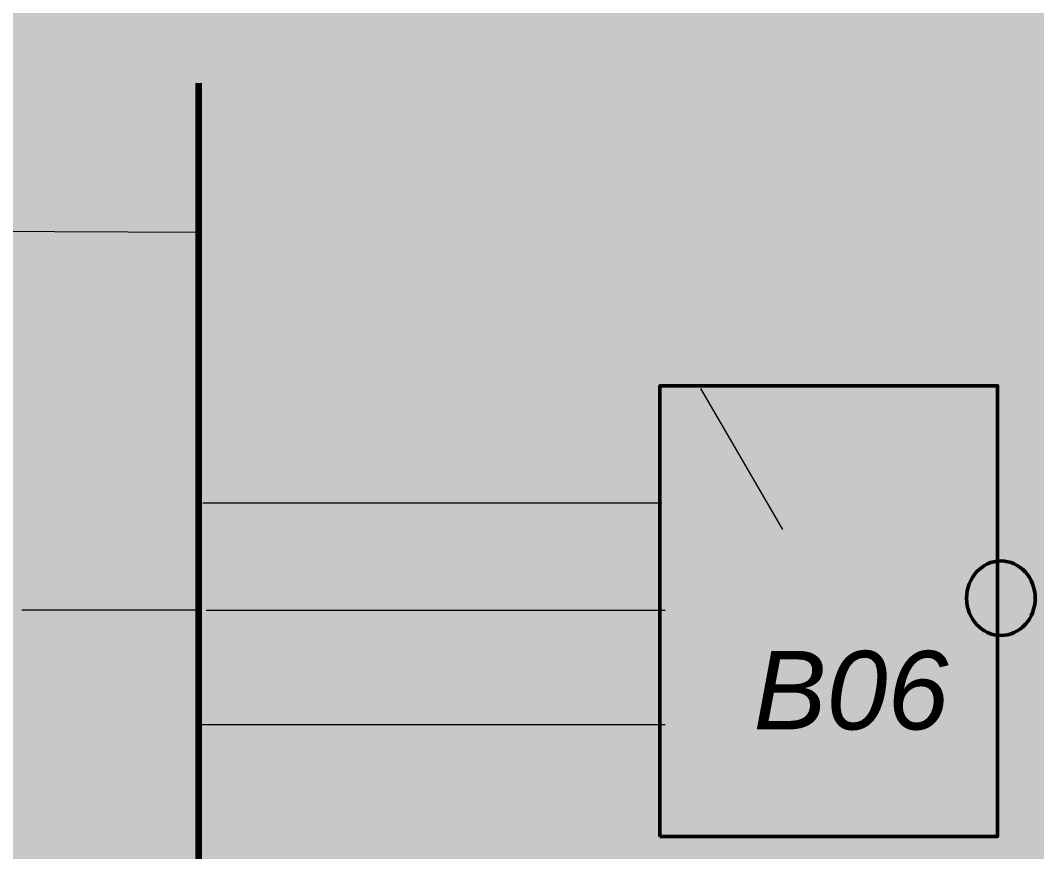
# Model space of a CAD drawing. Header units: millimetres. Extents: x 0 to 209, y 3 to 297.
# Drawn here: x 74.65 to 119.39, y 223.83 to 260.42 of the extents above; entities that cross this region are included whole.
import ezdxf

# ---------------------------------------------------------------- set-up
doc = ezdxf.new("R2010")
doc.units = ezdxf.units.MM
doc.header["$MEASUREMENT"] = 0
doc.layers.get('0').update_dxf_attribs({"linetype": 'CONTINUOUS'})
doc.styles.add('Arial$201', font='ariali.ttf', dxfattribs={"oblique": 15, "height": 6.046377})

msp = doc.modelspace()

# ---------------------------------------------------------------- hatches: boundary and pattern name
at = {"true_color": 0xffffff}
for points in [[(-0.131, 297.01), (-0.131, 2.547), (208.442, 2.547), (208.442, 297.01)], [(-0.131, 297.01), (-0.131, 2.547), (208.442, 2.547), (208.442, 297.01)], [(102.802, 244.338), (102.802, 224.506), (117.664, 224.506), (117.664, 244.338)]]:
    msp.add_hatch(color=0, dxfattribs=at).paths.add_polyline_path(points)
at = {"true_color": 0x000007}
for points in [[(77.819, 252.441), (78.262, 254.606), (78.262, 254.606), (78.237, 254.588), (78.212, 254.57), (78.185, 254.552), (78.158, 254.534), (78.13, 254.517), (78.102, 254.499), (78.072, 254.482), (78.042, 254.465), (78.011, 254.449), (77.98, 254.433), (77.947, 254.417), (77.914, 254.401), (77.879, 254.386), (77.844, 254.371), (77.808, 254.357), (77.771, 254.343), (77.733, 254.329), (77.695, 254.316), (77.655, 254.303), (77.614, 254.29), (77.573, 254.279), (77.53, 254.267), (77.487, 254.256), (77.442, 254.246), (77.442, 254.246), (77.508, 254.557), (77.508, 254.557), (77.53, 254.567), (77.552, 254.578), (77.575, 254.588), (77.597, 254.598), (77.618, 254.609), (77.64, 254.619), (77.662, 254.63), (77.684, 254.64), (77.705, 254.651), (77.727, 254.662), (77.748, 254.673), (77.77, 254.684), (77.792, 254.696), (77.813, 254.707), (77.835, 254.719), (77.856, 254.731), (77.878, 254.743), (77.9, 254.756), (77.922, 254.768), (77.943, 254.781), (77.966, 254.794), (77.988, 254.808), (78.01, 254.822), (78.032, 254.836), (78.032, 254.836), (78.053, 254.85), (78.073, 254.864), (78.092, 254.878), (78.112, 254.892), (78.131, 254.906), (78.149, 254.919), (78.168, 254.932), (78.186, 254.945), (78.203, 254.958), (78.22, 254.971), (78.237, 254.984), (78.254, 254.996), (78.27, 255.008), (78.286, 255.02), (78.302, 255.032), (78.317, 255.044), (78.332, 255.055), (78.346, 255.067), (78.36, 255.078), (78.374, 255.089), (78.388, 255.1), (78.401, 255.11), (78.414, 255.121), (78.426, 255.131), (78.432, 255.14), (78.438, 255.148), (78.445, 255.156), (78.451, 255.164), (78.457, 255.172), (78.463, 255.181), (78.469, 255.189), (78.475, 255.197), (78.482, 255.205), (78.488, 255.213), (78.494, 255.222), (78.5, 255.23), (78.506, 255.238), (78.512, 255.246), (78.518, 255.254), (78.525, 255.263), (78.531, 255.271), (78.537, 255.279), (78.543, 255.287), (78.549, 255.295), (78.555, 255.304), (78.561, 255.312), (78.568, 255.32), (78.574, 255.328), (78.771, 255.328), (78.164, 252.441), (77.819, 252.441), (78.164, 252.441)], [(110.184, 238.826), (110.643, 241.008), (110.643, 241.008), (110.618, 240.989), (110.592, 240.971), (110.565, 240.953), (110.538, 240.935), (110.509, 240.918), (110.48, 240.9), (110.45, 240.883), (110.419, 240.866), (110.387, 240.849), (110.354, 240.833), (110.321, 240.817), (110.286, 240.801), (110.251, 240.785), (110.215, 240.769), (110.178, 240.754), (110.14, 240.739), (110.101, 240.725), (110.062, 240.71), (110.021, 240.696), (109.98, 240.682), (109.938, 240.669), (109.895, 240.656), (109.851, 240.643), (109.806, 240.63), (109.806, 240.63), (109.872, 240.959), (109.872, 240.959), (109.895, 240.967), (109.917, 240.976), (109.94, 240.985), (109.962, 240.994), (109.985, 241.004), (110.007, 241.014), (110.03, 241.024), (110.052, 241.034), (110.074, 241.045), (110.096, 241.056), (110.119, 241.068), (110.141, 241.079), (110.163, 241.091), (110.185, 241.104), (110.206, 241.116), (110.228, 241.129), (110.25, 241.141), (110.271, 241.155), (110.292, 241.168), (110.314, 241.181), (110.335, 241.195), (110.356, 241.209), (110.376, 241.223), (110.397, 241.237), (110.397, 241.237), (110.419, 241.252), (110.441, 241.266), (110.462, 241.28), (110.482, 241.293), (110.502, 241.307), (110.521, 241.32), (110.539, 241.334), (110.557, 241.347), (110.575, 241.36), (110.592, 241.372), (110.608, 241.385), (110.625, 241.397), (110.64, 241.41), (110.656, 241.422), (110.67, 241.433), (110.685, 241.445), (110.699, 241.457), (110.713, 241.468), (110.727, 241.479), (110.74, 241.49), (110.753, 241.501), (110.766, 241.512), (110.778, 241.522), (110.791, 241.533), (110.797, 241.539), (110.803, 241.545), (110.809, 241.552), (110.815, 241.559), (110.821, 241.566), (110.828, 241.573), (110.834, 241.58), (110.84, 241.587), (110.846, 241.595), (110.852, 241.603), (110.858, 241.611), (110.865, 241.619), (110.871, 241.627), (110.877, 241.636), (110.883, 241.644), (110.889, 241.653), (110.895, 241.662), (110.901, 241.671), (110.908, 241.68), (110.914, 241.69), (110.92, 241.699), (110.926, 241.709), (110.932, 241.719), (110.938, 241.729), (111.135, 241.729), (110.545, 238.826), (110.184, 238.826), (110.545, 238.826)], [(84.151, 230.017), (84.594, 232.199), (84.594, 232.199), (84.569, 232.179), (84.543, 232.159), (84.517, 232.14), (84.49, 232.121), (84.462, 232.103), (84.434, 232.085), (84.404, 232.067), (84.374, 232.05), (84.343, 232.033), (84.311, 232.017), (84.279, 232.001), (84.245, 231.986), (84.211, 231.97), (84.176, 231.956), (84.14, 231.941), (84.103, 231.927), (84.065, 231.913), (84.026, 231.899), (83.987, 231.886), (83.946, 231.872), (83.905, 231.859), (83.862, 231.847), (83.818, 231.834), (83.774, 231.822), (83.774, 231.822), (83.839, 232.15), (83.839, 232.15), (83.862, 232.158), (83.884, 232.167), (83.906, 232.176), (83.928, 232.185), (83.95, 232.195), (83.972, 232.205), (83.994, 232.215), (84.016, 232.226), (84.037, 232.237), (84.059, 232.248), (84.08, 232.259), (84.102, 232.271), (84.123, 232.283), (84.145, 232.295), (84.166, 232.307), (84.188, 232.32), (84.21, 232.333), (84.232, 232.346), (84.253, 232.359), (84.275, 232.373), (84.297, 232.386), (84.32, 232.4), (84.342, 232.414), (84.364, 232.429), (84.364, 232.429), (84.385, 232.443), (84.405, 232.457), (84.424, 232.471), (84.444, 232.485), (84.463, 232.498), (84.481, 232.512), (84.499, 232.525), (84.517, 232.538), (84.535, 232.551), (84.552, 232.564), (84.569, 232.576), (84.586, 232.589), (84.602, 232.601), (84.618, 232.613), (84.633, 232.625), (84.649, 232.636), (84.663, 232.648), (84.678, 232.659), (84.692, 232.67), (84.706, 232.681), (84.72, 232.692), (84.733, 232.703), (84.746, 232.714), (84.758, 232.724), (84.764, 232.73), (84.77, 232.736), (84.776, 232.743), (84.783, 232.75), (84.789, 232.757), (84.795, 232.764), (84.801, 232.771), (84.807, 232.778), (84.813, 232.785), (84.82, 232.793), (84.826, 232.8), (84.832, 232.808), (84.838, 232.816), (84.844, 232.823), (84.85, 232.831), (84.856, 232.839), (84.863, 232.847), (84.869, 232.855), (84.875, 232.863), (84.881, 232.872), (84.887, 232.88), (84.893, 232.888), (84.899, 232.896), (84.906, 232.904), (85.102, 232.904), (84.496, 230.017), (84.151, 230.017), (84.496, 230.017)], [(86.087, 230.017), (86.546, 232.199), (86.546, 232.199), (86.521, 232.179), (86.495, 232.159), (86.468, 232.14), (86.441, 232.121), (86.412, 232.103), (86.383, 232.085), (86.353, 232.067), (86.322, 232.05), (86.29, 232.033), (86.257, 232.017), (86.224, 232.001), (86.189, 231.986), (86.154, 231.97), (86.118, 231.956), (86.081, 231.941), (86.043, 231.927), (86.004, 231.913), (85.965, 231.899), (85.924, 231.886), (85.883, 231.872), (85.841, 231.859), (85.798, 231.847), (85.754, 231.834), (85.709, 231.822), (85.709, 231.822), (85.775, 232.15), (85.775, 232.15), (85.798, 232.158), (85.82, 232.167), (85.843, 232.176), (85.865, 232.185), (85.888, 232.195), (85.91, 232.205), (85.932, 232.215), (85.955, 232.226), (85.977, 232.237), (85.999, 232.248), (86.022, 232.259), (86.044, 232.271), (86.066, 232.283), (86.088, 232.295), (86.109, 232.307), (86.131, 232.32), (86.153, 232.333), (86.174, 232.346), (86.195, 232.359), (86.217, 232.373), (86.238, 232.386), (86.259, 232.4), (86.279, 232.414), (86.3, 232.429), (86.3, 232.429), (86.322, 232.443), (86.344, 232.457), (86.365, 232.471), (86.386, 232.485), (86.406, 232.498), (86.426, 232.512), (86.445, 232.525), (86.464, 232.538), (86.482, 232.551), (86.5, 232.564), (86.517, 232.576), (86.534, 232.589), (86.55, 232.601), (86.565, 232.613), (86.581, 232.625), (86.595, 232.636), (86.609, 232.648), (86.623, 232.659), (86.636, 232.67), (86.649, 232.681), (86.661, 232.692), (86.672, 232.703), (86.683, 232.714), (86.694, 232.724), (86.7, 232.73), (86.706, 232.736), (86.712, 232.743), (86.718, 232.75), (86.724, 232.757), (86.731, 232.764), (86.737, 232.771), (86.743, 232.778), (86.749, 232.785), (86.755, 232.793), (86.761, 232.8), (86.767, 232.808), (86.774, 232.816), (86.78, 232.823), (86.786, 232.831), (86.792, 232.839), (86.798, 232.847), (86.804, 232.855), (86.811, 232.863), (86.817, 232.872), (86.823, 232.88), (86.829, 232.888), (86.835, 232.896), (86.841, 232.904), (87.055, 232.904), (86.448, 230.017), (86.087, 230.017), (86.448, 230.017)]]:
    msp.add_hatch(color=0, dxfattribs=at).paths.add_polyline_path(points)
h = msp.add_hatch(color=0, dxfattribs=at)
h.paths.add_polyline_path([(85.611, 239.843), (85.759, 240.581), (84.578, 240.581), (84.66, 240.926), (86.267, 242.73), (86.562, 242.73), (86.185, 240.893), (86.579, 240.893), (86.513, 240.581), (86.119, 240.581), (85.955, 239.843)])
h.paths.add_polyline_path([(85.824, 240.893), (86.07, 242.09), (85.004, 240.893)])
h = msp.add_hatch(color=0, dxfattribs=at)
h.paths.add_polyline_path([(77.59, 235.053), (77.59, 235.053), (77.594, 235.074), (77.598, 235.094), (77.603, 235.114), (77.607, 235.134), (77.612, 235.153), (77.617, 235.173), (77.622, 235.192), (77.628, 235.211), (77.633, 235.23), (77.639, 235.248), (77.645, 235.267), (77.651, 235.285), (77.657, 235.303), (77.664, 235.32), (77.67, 235.338), (77.677, 235.355), (77.684, 235.371), (77.691, 235.388), (77.698, 235.404), (77.706, 235.42), (77.713, 235.435), (77.721, 235.45), (77.729, 235.465), (77.737, 235.48), (77.737, 235.48), (77.745, 235.494), (77.754, 235.508), (77.763, 235.523), (77.771, 235.537), (77.78, 235.551), (77.79, 235.566), (77.799, 235.58), (77.809, 235.594), (77.819, 235.608), (77.829, 235.622), (77.839, 235.636), (77.85, 235.65), (77.861, 235.664), (77.872, 235.677), (77.883, 235.691), (77.895, 235.704), (77.907, 235.718), (77.919, 235.731), (77.932, 235.744), (77.945, 235.757), (77.958, 235.77), (77.972, 235.783), (77.985, 235.795), (78, 235.808), (78.013, 235.822), (78.027, 235.837), (78.042, 235.853), (78.058, 235.869), (78.076, 235.886), (78.095, 235.904), (78.115, 235.922), (78.136, 235.94), (78.158, 235.959), (78.181, 235.979), (78.206, 236), (78.231, 236.021), (78.258, 236.043), (78.286, 236.065), (78.315, 236.089), (78.345, 236.113), (78.376, 236.137), (78.408, 236.163), (78.441, 236.189), (78.475, 236.216), (78.511, 236.244), (78.547, 236.273), (78.585, 236.302), (78.623, 236.333), (78.645, 236.351), (78.667, 236.369), (78.688, 236.386), (78.709, 236.404), (78.729, 236.421), (78.749, 236.437), (78.768, 236.453), (78.786, 236.469), (78.804, 236.484), (78.822, 236.499), (78.839, 236.513), (78.855, 236.527), (78.87, 236.541), (78.885, 236.554), (78.9, 236.567), (78.913, 236.579), (78.927, 236.591), (78.939, 236.603), (78.951, 236.613), (78.962, 236.624), (78.973, 236.634), (78.983, 236.643), (78.992, 236.652), (79, 236.661), (79.012, 236.675), (79.024, 236.689), (79.036, 236.703), (79.047, 236.717), (79.058, 236.731), (79.068, 236.744), (79.078, 236.757), (79.088, 236.771), (79.098, 236.784), (79.107, 236.797), (79.117, 236.81), (79.125, 236.823), (79.134, 236.835), (79.142, 236.848), (79.15, 236.861), (79.158, 236.873), (79.166, 236.886), (79.173, 236.898), (79.18, 236.911), (79.187, 236.923), (79.194, 236.935), (79.201, 236.948), (79.207, 236.96), (79.214, 236.972), (79.218, 236.981), (79.221, 236.989), (79.225, 236.997), (79.229, 237.005), (79.232, 237.014), (79.235, 237.022), (79.238, 237.03), (79.241, 237.039), (79.244, 237.047), (79.246, 237.056), (79.248, 237.064), (79.25, 237.073), (79.252, 237.082), (79.254, 237.09), (79.256, 237.099), (79.257, 237.108), (79.259, 237.118), (79.26, 237.127), (79.261, 237.136), (79.261, 237.146), (79.262, 237.156), (79.262, 237.165), (79.263, 237.175), (79.263, 237.186), (79.262, 237.202), (79.262, 237.218), (79.26, 237.234), (79.259, 237.25), (79.256, 237.266), (79.254, 237.281), (79.25, 237.296), (79.246, 237.311), (79.242, 237.326), (79.237, 237.341), (79.232, 237.356), (79.226, 237.37), (79.219, 237.384), (79.213, 237.399), (79.205, 237.412), (79.197, 237.426), (79.189, 237.44), (79.18, 237.453), (79.17, 237.466), (79.16, 237.48), (79.15, 237.492), (79.139, 237.505), (79.127, 237.518), (79.115, 237.53), (79.103, 237.54), (79.09, 237.55), (79.077, 237.559), (79.065, 237.568), (79.051, 237.577), (79.038, 237.585), (79.025, 237.593), (79.011, 237.601), (78.997, 237.608), (78.984, 237.614), (78.969, 237.621), (78.955, 237.627), (78.941, 237.632), (78.926, 237.637), (78.911, 237.641), (78.896, 237.646), (78.881, 237.649), (78.866, 237.652), (78.851, 237.655), (78.835, 237.657), (78.819, 237.659), (78.803, 237.66), (78.787, 237.661), (78.771, 237.661), (78.754, 237.661), (78.738, 237.66), (78.722, 237.659), (78.706, 237.657), (78.691, 237.655), (78.675, 237.652), (78.66, 237.649), (78.644, 237.646), (78.629, 237.641), (78.614, 237.637), (78.599, 237.632), (78.584, 237.627), (78.569, 237.621), (78.554, 237.614), (78.54, 237.608), (78.525, 237.601), (78.511, 237.593), (78.496, 237.585), (78.482, 237.577), (78.467, 237.568), (78.453, 237.559), (78.438, 237.55), (78.424, 237.54), (78.41, 237.53), (78.398, 237.518), (78.386, 237.504), (78.374, 237.491), (78.363, 237.477), (78.352, 237.462), (78.342, 237.447), (78.332, 237.431), (78.322, 237.415), (78.312, 237.398), (78.303, 237.38), (78.294, 237.362), (78.285, 237.344), (78.276, 237.324), (78.268, 237.304), (78.26, 237.284), (78.252, 237.263), (78.244, 237.241), (78.237, 237.219), (78.23, 237.196), (78.223, 237.172), (78.216, 237.148), (78.209, 237.123), (78.203, 237.097), (78.197, 237.071), (77.852, 237.12), (77.852, 237.12), (77.856, 237.153), (77.862, 237.184), (77.867, 237.215), (77.874, 237.246), (77.881, 237.276), (77.889, 237.305), (77.897, 237.333), (77.907, 237.361), (77.917, 237.388), (77.927, 237.415), (77.938, 237.441), (77.95, 237.467), (77.963, 237.491), (77.976, 237.516), (77.99, 237.539), (78.005, 237.562), (78.021, 237.585), (78.037, 237.607), (78.053, 237.628), (78.071, 237.649), (78.089, 237.669), (78.108, 237.689), (78.127, 237.708), (78.147, 237.727), (78.168, 237.745), (78.189, 237.763), (78.211, 237.779), (78.233, 237.795), (78.256, 237.811), (78.279, 237.825), (78.303, 237.839), (78.327, 237.852), (78.352, 237.865), (78.377, 237.876), (78.402, 237.887), (78.428, 237.897), (78.455, 237.907), (78.481, 237.915), (78.509, 237.923), (78.536, 237.93), (78.564, 237.936), (78.593, 237.942), (78.621, 237.946), (78.65, 237.95), (78.68, 237.953), (78.71, 237.955), (78.74, 237.956), (78.771, 237.957), (78.791, 237.956), (78.811, 237.956), (78.831, 237.954), (78.851, 237.953), (78.871, 237.951), (78.891, 237.948), (78.91, 237.945), (78.929, 237.941), (78.948, 237.938), (78.967, 237.933), (78.986, 237.929), (79.004, 237.924), (79.023, 237.919), (79.041, 237.913), (79.059, 237.907), (79.077, 237.901), (79.095, 237.894), (79.112, 237.887), (79.129, 237.88), (79.147, 237.873), (79.164, 237.866), (79.18, 237.858), (79.197, 237.85), (79.214, 237.842), (79.214, 237.842), (79.23, 237.833), (79.246, 237.825), (79.261, 237.816), (79.276, 237.806), (79.291, 237.797), (79.306, 237.787), (79.32, 237.776), (79.334, 237.766), (79.347, 237.755), (79.36, 237.744), (79.373, 237.732), (79.386, 237.721), (79.398, 237.709), (79.41, 237.697), (79.421, 237.684), (79.432, 237.672), (79.443, 237.659), (79.453, 237.646), (79.464, 237.632), (79.473, 237.619), (79.483, 237.605), (79.492, 237.591), (79.5, 237.577), (79.509, 237.563), (79.517, 237.547), (79.525, 237.53), (79.532, 237.514), (79.539, 237.499), (79.546, 237.483), (79.552, 237.467), (79.558, 237.451), (79.563, 237.436), (79.569, 237.42), (79.574, 237.405), (79.578, 237.39), (79.583, 237.374), (79.587, 237.359), (79.59, 237.344), (79.593, 237.328), (79.596, 237.313), (79.599, 237.297), (79.601, 237.282), (79.603, 237.266), (79.604, 237.25), (79.606, 237.234), (79.607, 237.218), (79.607, 237.202), (79.607, 237.186), (79.607, 237.161), (79.606, 237.137), (79.604, 237.113), (79.602, 237.089), (79.599, 237.065), (79.595, 237.041), (79.59, 237.017), (79.585, 236.994), (79.58, 236.97), (79.573, 236.947), (79.566, 236.924), (79.558, 236.901), (79.549, 236.878), (79.54, 236.855), (79.53, 236.832), (79.52, 236.809), (79.508, 236.786), (79.496, 236.764), (79.484, 236.741), (79.471, 236.718), (79.457, 236.696), (79.442, 236.673), (79.426, 236.65), (79.41, 236.628), (79.41, 236.628), (79.399, 236.613), (79.386, 236.597), (79.372, 236.58), (79.356, 236.562), (79.338, 236.543), (79.318, 236.523), (79.297, 236.502), (79.274, 236.48), (79.249, 236.456), (79.222, 236.432), (79.194, 236.406), (79.164, 236.38), (79.133, 236.352), (79.099, 236.323), (79.064, 236.293), (79.028, 236.262), (78.989, 236.23), (78.949, 236.197), (78.907, 236.162), (78.864, 236.126), (78.818, 236.089), (78.771, 236.051), (78.723, 236.012), (78.672, 235.972), (78.672, 235.972), (78.65, 235.955), (78.628, 235.939), (78.607, 235.923), (78.586, 235.908), (78.566, 235.892), (78.546, 235.876), (78.527, 235.861), (78.508, 235.846), (78.49, 235.831), (78.472, 235.816), (78.455, 235.802), (78.438, 235.787), (78.422, 235.773), (78.407, 235.759), (78.392, 235.745), (78.377, 235.731), (78.363, 235.718), (78.349, 235.704), (78.336, 235.691), (78.324, 235.678), (78.312, 235.665), (78.3, 235.652), (78.289, 235.64), (78.279, 235.627), (78.279, 235.627), (78.266, 235.617), (78.255, 235.607), (78.244, 235.597), (78.233, 235.586), (78.223, 235.576), (78.213, 235.566), (78.204, 235.556), (78.195, 235.545), (78.186, 235.535), (78.178, 235.525), (78.169, 235.515), (78.162, 235.504), (78.154, 235.494), (78.147, 235.484), (78.14, 235.474), (78.133, 235.463), (78.126, 235.453), (78.119, 235.443), (78.113, 235.433), (78.107, 235.422), (78.1, 235.412), (78.094, 235.402), (78.088, 235.391), (78.082, 235.381), (78.082, 235.381), (79.378, 235.381), (79.296, 235.053)])
h.paths.add_polyline_path([(77.59, 235.053), (79.296, 235.053)])
h = msp.add_hatch(color=0, dxfattribs=at)
edge = h.paths.add_edge_path()
edge.add_spline(control_points=[(84.955, 236.726), (85.053, 236.808), (85.152, 236.874), (85.25, 236.907), (85.25, 236.907), (85.349, 236.956), (85.447, 236.972), (85.545, 236.972), (85.545, 236.972), (85.775, 236.972), (85.955, 236.89), (86.087, 236.743), (86.087, 236.743), (86.234, 236.595), (86.3, 236.398), (86.3, 236.152), (86.3, 236.152), (86.3, 235.824), (86.202, 235.545), (85.988, 235.299), (85.988, 235.299), (85.808, 235.102), (85.578, 235.004), (85.316, 235.004), (85.316, 235.004), (85.086, 235.004), (84.889, 235.086), (84.725, 235.266), (84.725, 235.266), (84.561, 235.447), (84.479, 235.693), (84.479, 236.021), (84.479, 236.021), (84.479, 236.3), (84.528, 236.612), (84.643, 236.907), (84.643, 236.907), (84.709, 237.153), (84.807, 237.35), (84.922, 237.497), (84.922, 237.497), (85.037, 237.661), (85.168, 237.776), (85.299, 237.842), (85.299, 237.842), (85.431, 237.907), (85.578, 237.957), (85.742, 237.957), (85.742, 237.957), (85.939, 237.957), (86.103, 237.891), (86.218, 237.76), (86.218, 237.76), (86.349, 237.645), (86.415, 237.465), (86.431, 237.235)], knot_values=[0, 0, 0, 0, 0.017857, 0.017857, 0.017857, 0.017857, 0.035714, 0.035714, 0.035714, 0.035714, 0.053571, 0.053571, 0.053571, 0.053571, 0.071429, 0.071429, 0.071429, 0.071429, 0.089286, 0.089286, 0.089286, 0.089286, 0.107143, 0.107143, 0.107143, 0.107143, 0.125, 0.125, 0.125, 0.125, 0.142857, 0.142857, 0.142857, 0.142857, 0.160714, 0.160714, 0.160714, 0.160714, 0.178571, 0.178571, 0.178571, 0.178571, 0.196429, 0.196429, 0.196429, 0.196429, 0.214286, 0.214286, 0.214286, 0.214286, 0.232143, 0.232143, 0.232143, 0.232143, 1, 1, 1, 1], degree=3, periodic=0)
edge.add_line((86.431, 237.235), (86.103, 237.202))
edge.add_spline(control_points=[(86.103, 237.202), (86.087, 237.366), (86.037, 237.481), (85.972, 237.547), (85.972, 237.547), (85.906, 237.612), (85.824, 237.645), (85.709, 237.645), (85.709, 237.645), (85.611, 237.645), (85.496, 237.612), (85.398, 237.53), (85.398, 237.53), (85.283, 237.448), (85.201, 237.317), (85.119, 237.153), (85.119, 237.153), (85.037, 236.989), (84.988, 236.858), (84.955, 236.726)], knot_values=[0, 0, 0, 0, 0.05, 0.05, 0.05, 0.05, 0.1, 0.1, 0.1, 0.1, 0.15, 0.15, 0.15, 0.15, 0.2, 0.2, 0.2, 0.2, 1, 1, 1, 1], degree=3, periodic=0)
edge = h.paths.add_edge_path()
edge.add_spline(control_points=[(84.84, 235.857), (84.84, 235.693), (84.889, 235.562), (84.988, 235.447), (84.988, 235.447), (85.086, 235.348), (85.201, 235.283), (85.332, 235.283), (85.332, 235.283), (85.414, 235.283), (85.513, 235.316), (85.611, 235.381), (85.611, 235.381), (85.709, 235.463), (85.791, 235.562), (85.857, 235.693), (85.857, 235.693), (85.939, 235.841), (85.972, 235.972), (85.972, 236.103), (85.972, 236.103), (85.972, 236.283), (85.923, 236.431), (85.824, 236.53), (85.824, 236.53), (85.726, 236.628), (85.611, 236.694), (85.48, 236.694), (85.48, 236.694), (85.316, 236.694), (85.168, 236.612), (85.037, 236.464), (85.037, 236.464), (84.906, 236.3), (84.84, 236.103), (84.84, 235.857)], knot_values=[0, 0, 0, 0, 0.027778, 0.027778, 0.027778, 0.027778, 0.055556, 0.055556, 0.055556, 0.055556, 0.083333, 0.083333, 0.083333, 0.083333, 0.111111, 0.111111, 0.111111, 0.111111, 0.138889, 0.138889, 0.138889, 0.138889, 0.166667, 0.166667, 0.166667, 0.166667, 0.194444, 0.194444, 0.194444, 0.194444, 0.222222, 0.222222, 0.222222, 0.222222, 1, 1, 1, 1], degree=3, periodic=0)
at = {"true_color": 0xffffff}
h = msp.add_hatch(color=0, dxfattribs=at)
edge = h.paths.add_edge_path()
edge.add_spline(control_points=[(116.302, 234.988), (116.302, 234.085), (116.975, 233.347), (117.811, 233.347), (117.811, 233.347), (118.648, 233.347), (119.321, 234.085), (119.321, 234.988), (119.321, 234.988), (119.321, 235.89), (118.648, 236.628), (117.811, 236.628), (117.811, 236.628), (116.975, 236.628), (116.302, 235.89), (116.302, 234.988)], knot_values=[0, 0, 0, 0, 0.0625, 0.0625, 0.0625, 0.0625, 0.125, 0.125, 0.125, 0.125, 0.1875, 0.1875, 0.1875, 0.1875, 1, 1, 1, 1], degree=3, periodic=0)

# ---------------------------------------------------------------- linework, layer by layer
at = {"color": 0, "linetype": 'Continuous', "lineweight": 100, "true_color": 0x000007}
msp.add_lwpolyline([(82.494, 257.657), (82.494, 68.802), (82.494, 68.802)], dxfattribs=at)
at = {"color": 0, "linetype": 'Continuous', "lineweight": 20, "true_color": 0x000007}
for points in [[(37.286, 251.309), (82.642, 251.096), (82.642, 251.096)], [(104.59, 244.223), (108.199, 238.006), (108.199, 238.006)], [(82.691, 239.187), (102.884, 239.187), (102.884, 239.187)], [(74.719, 234.479), (82.642, 234.479), (82.642, 234.479)], [(82.839, 234.463), (103.032, 234.463), (103.032, 234.463)], [(82.626, 229.427), (103.032, 229.427), (103.032, 229.427)]]:
    msp.add_lwpolyline(points, dxfattribs=at)
at = {"color": 0, "linetype": 'Continuous', "lineweight": 50, "true_color": 0x000007}
msp.add_lwpolyline([(102.802, 224.506), (117.664, 224.506), (117.664, 244.338), (102.802, 244.338)], close=True, dxfattribs=at)
msp.add_open_spline([(116.302, 234.988), (116.302, 234.085), (116.975, 233.347), (117.811, 233.347), (117.811, 233.347), (118.648, 233.347), (119.321, 234.085), (119.321, 234.988), (119.321, 234.988), (119.321, 235.89), (118.648, 236.628), (117.811, 236.628), (117.811, 236.628), (116.975, 236.628), (116.302, 235.89), (116.302, 234.988)], degree=3, knots=[0, 0, 0, 0, 0.0625, 0.0625, 0.0625, 0.0625, 0.125, 0.125, 0.125, 0.125, 0.1875, 0.1875, 0.1875, 0.1875, 1, 1, 1, 1], dxfattribs=at)

# ---------------------------------------------------------------- texts
at = {"color": 0, "true_color": 0x000007, "style": 'Arial$201'}
msp.add_text('B06', height=3.4551, dxfattribs=at).set_placement((106.919, 229.213))

doc.saveas('drawing.dxf')
